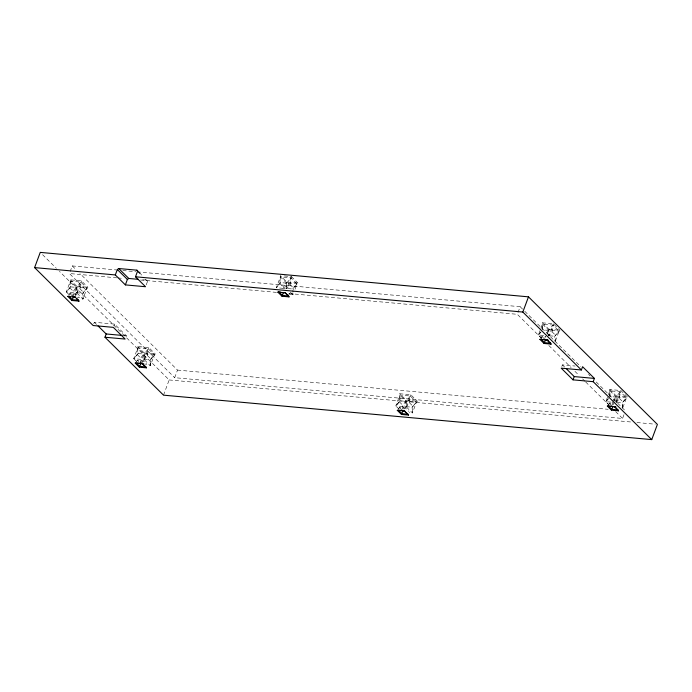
<?xml version="1.0" encoding="UTF-8"?>
<svg xmlns="http://www.w3.org/2000/svg" width="692" height="692" viewBox="0 0 692 692"><rect width="100%" height="100%" fill="white"/><g stroke="black" fill="none" stroke-linecap="round" stroke-linejoin="round"><path stroke-width="0.52" stroke-dasharray="3.46 2.59" d="M69.044 294.68L66.311 291.981L69.831 287.855L70.273 279.827L81.371 280.84L87.875 287.275L83.472 292.284L82.954 299.022L79.805 298.736M136.454 361.388L133.72 358.69L137.25 354.563L137.691 346.536L148.78 347.548L155.285 353.984L150.882 358.992L150.363 365.722L147.214 365.437M284.334 275.944L291.401 276.584L289.948 284.516L286.825 288.676L276.342 287.725L279.862 283.599L280.303 275.572L286.808 282.007L297.906 283.019L293.495 288.028L293.347 289.957M289.836 294.481L292.976 294.766L293.278 290.917M399.206 409.301L395.789 405.927L399.31 401.801L399.751 393.774L410.849 394.786L417.354 401.222L412.951 406.23L412.432 412.968L409.283 412.674M542.07 328.916L542.364 322.809L553.462 323.821L559.966 330.257L555.564 335.265L555.122 341.044M608.389 394.76L609.86 390.807L620.343 391.767L626.494 397.848L622.454 408.712L622.973 401.974L627.385 396.966L620.88 390.53L609.782 389.518L610.171 396.559L616.226 397.113L620.88 390.53M72.591 297.11L73.378 291.367L76.777 286.263L70.273 279.827M76.803 292.932L80.843 282.077L76.717 287.422L76.803 292.932L82.954 299.022L86.993 288.157L80.843 282.077L70.35 281.116L66.311 291.981L76.803 292.932L79.917 288.772L81.371 280.84M140.009 363.81L140.796 358.075L144.195 352.972L137.691 346.536M144.213 359.641L148.252 348.777L144.135 354.122L144.213 359.641L150.363 365.722L154.403 354.866L148.252 348.777L137.76 347.825L133.72 358.69L144.213 359.641L147.335 355.48L148.78 347.548M283.149 289.022L283.409 287.111L286.808 282.007M402.337 409.136L402.856 405.313L406.256 400.21L399.751 393.774M406.282 406.879L410.321 396.014L406.195 401.36L406.282 406.879L412.432 412.968L416.472 402.104L410.321 396.014L399.829 395.063L395.789 405.927L406.282 406.879L409.396 402.718L410.849 394.786M544.95 338.18L545.209 336.26M555.408 341.018L559.084 331.139L552.934 325.058L548.817 330.404L548.894 335.914L552.017 331.753L553.462 323.821M612.359 404.881L612.757 402.009M616.304 402.623L619.427 398.462L620.343 391.767L616.304 402.623L616.226 397.113M542.364 322.809L548.868 329.245L547.121 334.132M609.782 389.518L616.287 395.954L614.539 400.841M70.134 271.627L72.253 265.927L116.403 269.949M69.157 295.276L69.831 293.469L75.886 294.022L79.433 297.534L77.418 297.344M72.824 297.076L76.501 287.206L70.35 281.116L70.671 286.869L66.311 291.981M75.212 295.83L75.886 294.022M93.749 323.899L94.354 322.264L114.526 324.107L126.359 335.81L125.148 339.063M113.92 325.733L114.526 324.107M146.22 284.914L147.56 281.298L146.955 280.122L140.545 279.533M136.575 361.985L137.241 360.177L143.296 360.722L146.842 364.234L144.827 364.053M140.242 363.784L143.91 353.906L137.76 347.825L138.08 353.577L133.72 358.69M142.621 362.539L143.296 360.722M163.511 395.158L169.168 379.951L59.434 271.368M623.985 414.664L622.575 418.47L174.687 377.685L177.515 370.09L79.943 273.53M284.325 288.875L286.531 282.95L280.381 276.861L276.342 287.725L280.692 282.613L280.381 276.861L290.865 277.821L297.015 283.902L294.083 291.799M288.452 295.994L289.455 293.278L287.44 293.088M290.242 292.059L292.976 294.766L293.711 292.794M398.635 409.223L399.31 407.415L405.365 407.969L408.911 411.472M403.038 409.05L405.979 401.152L399.829 395.063L400.149 400.815L395.789 405.927M518.023 312.412L520.142 306.712L136.852 271.809M541.819 338.345L538.402 334.963L540.608 329.037M540.971 328.051L542.442 324.098L552.934 325.058L548.894 335.914M540.91 339.167L541.923 336.45L545.962 336.822M561.809 366.509L562.414 364.883L575.156 366.042M609.237 405.054L605.82 401.671L608.017 395.746M608.666 404.967L609.341 403.159L612.359 403.436M613.069 404.794L614.167 401.827M546.723 332.688L548.592 330.188L559.084 331.139L554.724 336.251L554.993 341.044M612.887 401.057L616.01 396.897L626.494 397.848L622.143 402.96L622.454 408.712M74.814 295.008L76.578 292.716L76.501 287.206L86.993 288.157L82.633 293.27L82.954 299.022M140.459 364.009L143.997 359.425L143.91 353.906L154.403 354.866L150.043 359.978L150.363 365.722M286.748 283.166L290.865 277.821L286.825 288.676L286.748 283.166L280.692 282.613M404.292 408.955L406.057 406.662L405.979 401.152L416.472 402.104L412.112 407.216L412.432 412.968M292.664 289.014L297.015 283.902L286.531 282.95L286.609 288.46L292.664 289.014L292.82 291.886M543.653 335.438L538.402 334.963L542.139 330.577M611.062 402.147L605.82 401.671L609.548 397.286M538.402 334.963L541.923 330.837M605.82 401.671L609.341 397.545L609.86 390.807L616.01 396.897L616.088 402.407M122.856 270.537L135.779 271.714M116.801 277.847L69.425 273.53L174.687 377.685M117.882 277.942L123.263 278.435M140.485 280L277.224 292.448M289.066 293.529L517.313 314.315L541.127 337.878M76.777 286.263L87.875 287.275M548.868 329.245L559.966 330.257M70.671 286.869L76.717 287.422M548.817 330.404L542.762 329.85L542.442 324.098L548.592 330.188L548.678 335.707M76.578 292.716L82.633 293.27M549.682 335.793L554.724 336.251M123.167 335.516L126.359 335.81M144.195 352.972L155.285 353.984M616.287 395.954L627.385 396.966M138.08 353.577L144.135 354.122M143.997 359.425L150.043 359.978M617.1 402.502L622.143 402.96M177.515 370.09L608.173 409.301M406.256 400.21L417.354 401.222M400.149 400.815L406.195 401.36M169.168 379.951L631.588 422.059M636.969 422.544L655.246 424.213M406.057 406.662L412.112 407.216M552.017 331.753L555.564 335.265M619.427 398.462L622.973 401.974M520.142 306.712L523.982 310.509M524.752 311.27L580.839 366.769M588.52 374.372L590.06 375.894M596.201 381.975L625.395 410.866M541.923 336.45L545.469 339.962M609.341 403.159L612.178 405.97M548.817 345.481L571.09 367.53M574.94 371.336L578.78 375.133M582.621 378.931L584.922 381.214M585.692 381.975L608.744 404.785M615.655 411.628L622.575 418.47M562.414 364.883L564.629 367.08M291.401 276.584L297.906 283.019M289.948 284.516L293.495 288.028M409.396 402.718L412.951 406.23M279.862 283.599L283.409 287.111M399.31 401.801L402.856 405.313M399.31 407.415L402.147 410.226M139.057 272.302L142.647 275.857M137.509 271.351L141.817 275.615M145.406 279.17L147.56 281.298M72.253 265.927L76.094 269.733M79.917 288.772L83.472 292.284M147.335 355.48L150.882 358.992M42.558 254.665L56.372 268.332M69.831 287.855L73.378 291.367M137.25 354.563L140.796 358.075M69.831 293.469L72.669 296.28M137.241 360.177L138.66 361.579M94.354 322.264L96.569 324.462M292.872 292.846L292.976 294.766"/><path stroke-width="1.04" d="M104.968 337.229L125.148 339.063L113.315 327.359L93.143 325.525L34.6 267.596L40.257 252.39L528.489 296.842L657.4 424.404L651.743 439.61L163.511 395.158L104.968 337.229L106.179 333.968L98.048 325.923M136.904 270.174L137.509 271.351L135.494 276.783L145.545 286.73L125.364 284.888L115.313 274.94L117.337 269.517L118.747 268.522L136.904 270.174L138.339 271.593M125.364 284.888L127.389 279.464L128.798 278.469L138.409 279.343M140.796 363.689L139.369 367.192L135.234 363.092L136.238 362.893L139.784 366.405L145.839 366.95L146.436 367.833L139.369 367.192M283.409 292.725L281.99 296.228L277.847 292.136L280.865 292.111M651.743 439.61L593.2 381.681L594.411 378.42L582.586 366.717L581.375 369.978L522.832 312.049L528.489 296.842M593.2 381.681L573.028 379.847L574.239 376.586L566.108 368.542M612.887 406.671L611.468 410.174L607.325 406.074L612.359 406.239M71.959 300.484L79.018 301.124L78.421 300.242L72.366 299.697L68.819 296.185L67.816 296.384L71.959 300.484L73.378 296.98L75.393 297.162M401.325 410.408L397.295 410.33L401.438 414.43L402.856 410.927L404.872 411.109M544.05 343.466L551.109 344.114L550.512 343.232L544.466 342.678L540.91 339.167L539.916 339.374L544.05 343.466L545.469 339.962L548.496 340.239M34.6 267.596L115.313 274.94M135.494 276.783L522.832 312.049M277.847 292.136L285.424 292.906M281.99 296.228L289.048 296.868L288.452 295.994L282.397 295.441L278.85 291.929M72.859 296.548L74.874 296.738L79.018 301.124M543.938 339.443L546.965 339.72L550.512 343.232M67.816 296.384L74.883 297.032M539.916 339.374L546.974 340.014L551.109 344.114M581.375 369.978L561.203 368.144L573.028 379.847M106.179 333.968L122.112 335.421M574.239 376.586L594.411 378.42M137.241 362.98L141.28 363.352M135.234 363.092L143.815 363.957M607.325 406.074L615.915 406.948M611.468 410.174L618.527 410.814L617.93 409.932L611.875 409.387L608.329 405.875M397.295 410.33L404.362 410.979L408.496 415.07L401.438 414.43M408.496 415.07L407.899 414.188L401.844 413.643L398.298 410.131M617.93 409.932L614.384 406.429L618.527 410.814M288.452 295.994L284.905 292.482L289.048 296.868M407.899 414.188L404.362 410.979M118.747 268.522L128.798 278.469M117.337 269.517L127.389 279.464M77.002 298.84L78.421 300.242M142.284 363.438L145.839 366.95M142.292 363.741L146.436 367.833"/></g></svg>
